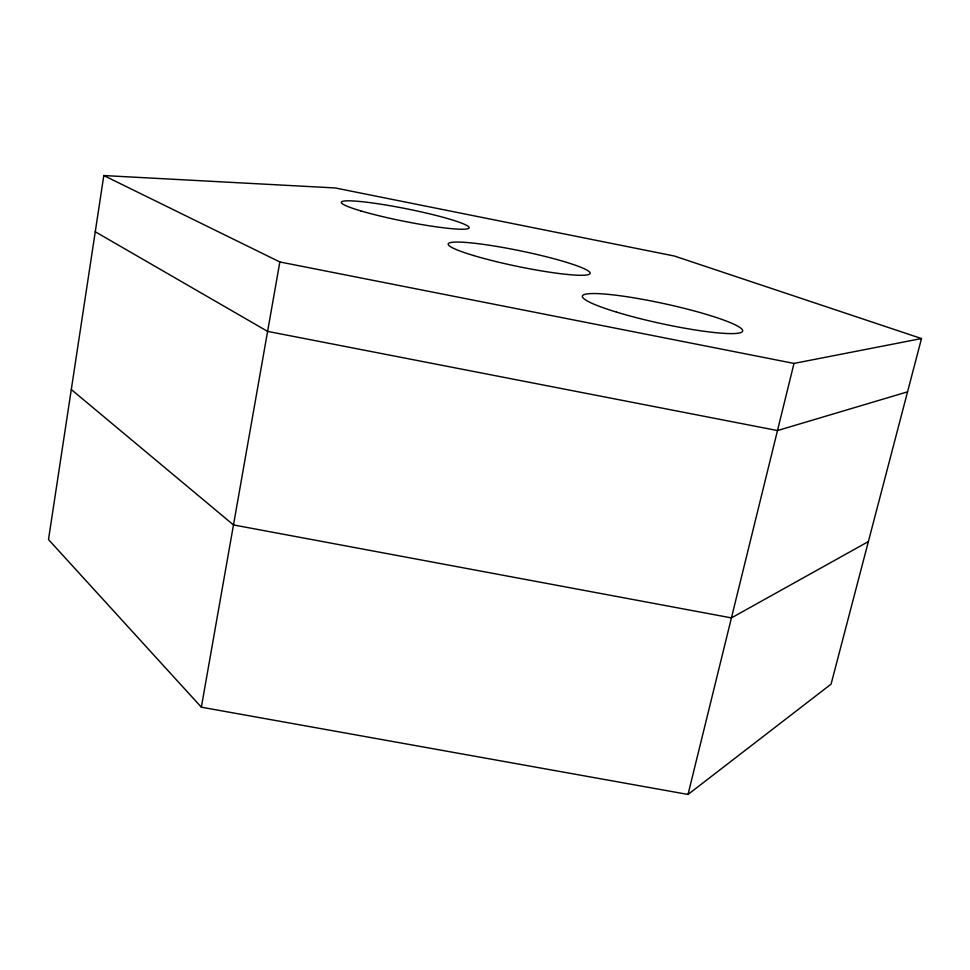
<?xml version="1.0" encoding="UTF-8"?>
<svg xmlns="http://www.w3.org/2000/svg" width="970" height="970" viewBox="0 0 970 970"><rect width="100%" height="100%" fill="white"/><g stroke="black" fill="none" stroke-linecap="round" stroke-linejoin="round"><path stroke-width="1.45" d="M103.802 175.546L48.5 539.562L201.348 707.191L688.021 794.454L831.072 684.153L921.5 338.542L674.393 256.031L335.147 187.95L103.802 175.546L279.845 261.961L793.993 363.423L921.5 338.542M201.348 707.191L279.845 261.961M688.021 794.454L793.993 363.423M868.368 541.587L731.428 617.89L233.479 524.928L71.295 389.528M907.556 391.844L777.479 430.559L267.611 331.388L95.254 231.757M473.542 255.522A72.423 7.905 11.7 0 0 589.033 274.377A72.423 7.905 11.7 0 0 495.015 246.137A72.423 7.905 11.7 0 0 473.542 255.522M616.52 312.11A82.013 10.039 12.3 0 0 742.365 331.631A82.013 10.039 12.3 0 0 628.633 296.99A82.013 10.039 12.3 0 0 616.52 312.11M360.731 210.878A65.172 6.366 11.3 0 0 467.2 228.884A65.172 6.366 11.3 0 0 387.685 205.313A65.172 6.366 11.3 0 0 360.731 210.878"/></g></svg>
